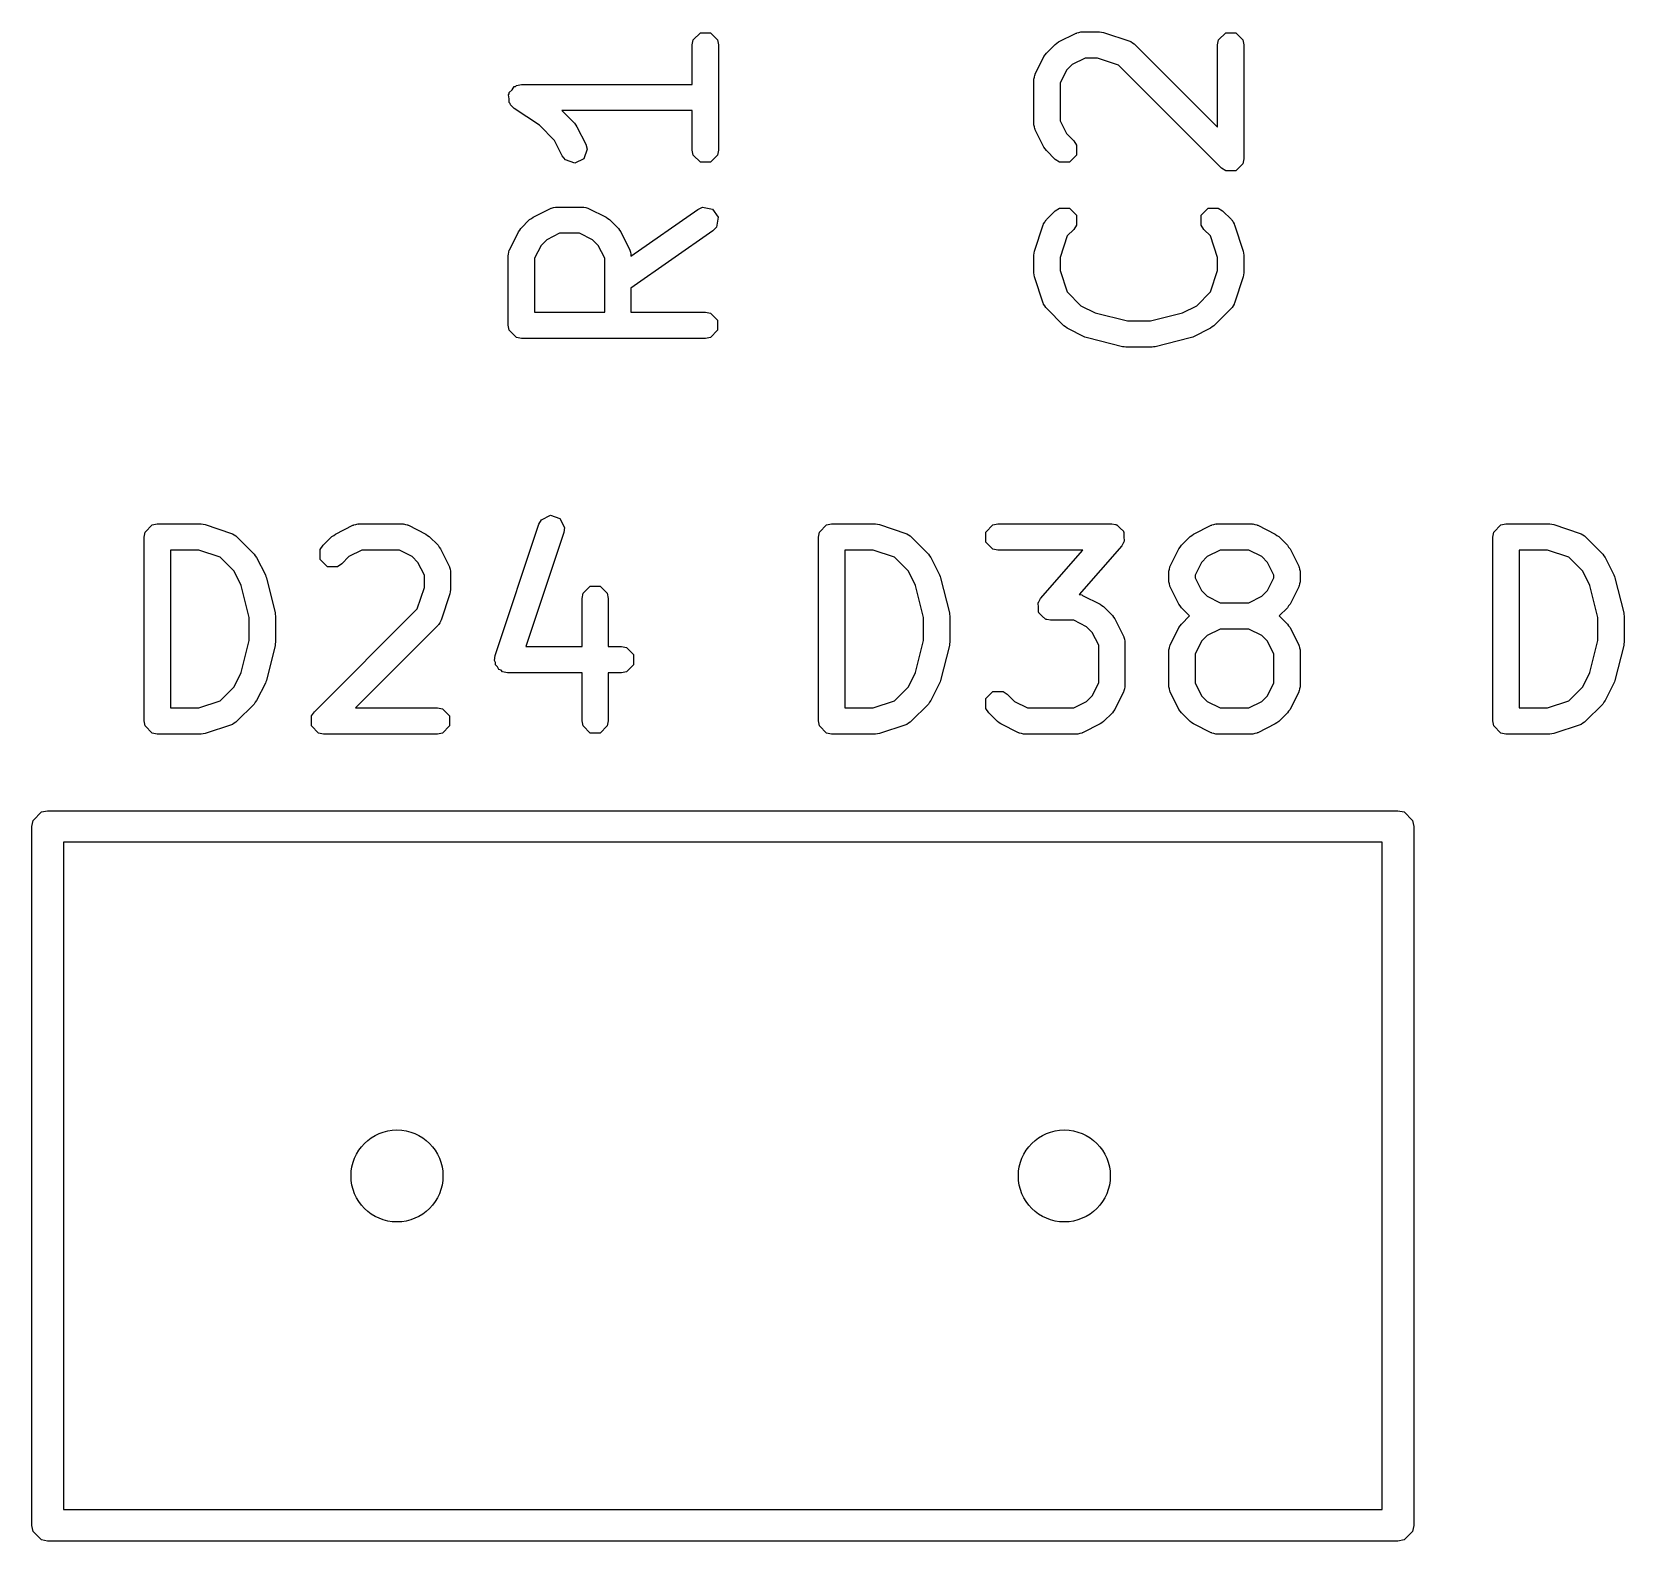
# Model space of a CAD drawing. Extents: x 2.09 to 4.49, y -4.78 to -2.96.
# Drawn here: x 3.0219 to 3.2605, y -4.5744 to -4.3483 of the extents above; entities that cross this region are included whole.
import ezdxf

# ---------------------------------------------------------------- set-up
doc = ezdxf.new("R2010")
doc.units = 0
doc.header["$MEASUREMENT"] = 0
doc.layers.add('BLACK', color=7, linetype='CONTINUOUS')

msp = doc.modelspace()

# ---------------------------------------------------------------- linework, layer by layer
at = {"layer": 'BLACK', "linetype": 'CONTINUOUS'}
for p, q in [((3.12081, -4.35023), (3.12096, -4.34948)), ((3.12096, -4.34948), (3.12203, -4.34841)), ((3.12203, -4.34841), (3.12353, -4.34841)), ((3.12353, -4.34841), (3.1246, -4.34948)), ((3.1246, -4.34948), (3.12475, -4.35023)), ((3.17546, -4.34997), (3.17571, -4.34978)), ((3.17571, -4.34978), (3.17833, -4.34847)), ((3.17833, -4.34847), (3.17843, -4.34844)), ((3.17843, -4.34844), (3.17846, -4.34841)), ((3.17846, -4.34841), (3.17877, -4.34835)), ((3.17877, -4.34835), (3.17907, -4.34827)), ((3.17907, -4.34827), (3.17911, -4.34828)), ((3.17911, -4.34828), (3.17921, -4.34826)), ((3.17921, -4.34826), (3.18184, -4.34826)), ((3.18184, -4.34826), (3.18215, -4.34832)), ((3.18215, -4.34832), (3.18246, -4.34836)), ((3.18246, -4.34836), (3.1864, -4.34967)), ((3.1864, -4.34967), (3.18648, -4.34972)), ((3.18648, -4.34972), (3.18653, -4.34972)), ((3.18653, -4.34972), (3.18679, -4.3499)), ((3.18679, -4.3499), (3.18706, -4.35005)), ((3.19955, -4.35023), (3.1997, -4.34948)), ((3.1997, -4.34948), (3.20077, -4.34841)), ((3.20077, -4.34841), (3.20227, -4.34841)), ((3.20227, -4.34841), (3.20334, -4.34948)), ((3.20334, -4.34948), (3.20349, -4.35023)), ((3.12081, -4.35614), (3.12081, -4.35023)), ((3.12475, -4.35023), (3.12475, -4.36598)), ((3.1722, -4.3546), (3.17351, -4.35197)), ((3.17351, -4.35197), (3.17371, -4.35172)), ((3.17371, -4.35172), (3.17388, -4.35146)), ((3.17388, -4.35146), (3.17519, -4.35015)), ((3.17519, -4.35015), (3.17546, -4.34997)), ((3.17968, -4.3522), (3.17775, -4.35316)), ((3.18152, -4.3522), (3.17968, -4.3522)), ((3.18471, -4.35326), (3.18152, -4.3522)), ((3.18706, -4.35005), (3.18708, -4.3501)), ((3.18708, -4.3501), (3.18716, -4.35015)), ((3.18716, -4.35015), (3.19955, -4.36254)), ((3.19955, -4.36254), (3.19955, -4.35023)), ((3.20349, -4.35023), (3.20349, -4.36729)), ((3.17214, -4.35473), (3.17218, -4.35469)), ((3.17218, -4.35469), (3.1722, -4.3546)), ((3.17689, -4.35402), (3.17593, -4.35594)), ((3.17775, -4.35316), (3.17689, -4.35402)), ((3.20013, -4.36868), (3.18471, -4.35326)), ((3.0934, -4.35735), (3.09381, -4.35694)), ((3.09381, -4.35694), (3.09413, -4.35647)), ((3.09413, -4.35647), (3.09433, -4.35643)), ((3.09433, -4.35643), (3.09447, -4.35628)), ((3.09447, -4.35628), (3.09522, -4.35614)), ((3.09522, -4.35614), (3.12081, -4.35614)), ((3.17199, -4.35548), (3.17201, -4.35538)), ((3.17199, -4.36204), (3.17199, -4.35548)), ((3.172, -4.35534), (3.17208, -4.35504)), ((3.17201, -4.35538), (3.172, -4.35534)), ((3.17208, -4.35504), (3.17214, -4.35473)), ((3.17593, -4.35594), (3.17593, -4.36158)), ((3.09329, -4.35772), (3.0934, -4.35755)), ((3.0934, -4.35828), (3.09329, -4.35772)), ((3.0934, -4.35755), (3.0934, -4.35735)), ((3.0934, -4.35886), (3.0934, -4.35828)), ((3.09355, -4.359), (3.0934, -4.35886)), ((3.09359, -4.3592), (3.09355, -4.359)), ((3.09413, -4.35974), (3.09359, -4.3592)), ((3.0979, -4.36226), (3.09413, -4.35974)), ((3.12081, -4.36007), (3.10129, -4.36007)), ((3.10129, -4.36007), (3.10318, -4.36196)), ((3.12081, -4.36598), (3.12081, -4.36007)), ((3.17593, -4.36158), (3.17689, -4.3635)), ((3.10017, -4.36452), (3.0979, -4.36226)), ((3.10318, -4.36196), (3.10335, -4.36222)), ((3.10335, -4.36222), (3.10354, -4.36247)), ((3.10354, -4.36247), (3.10486, -4.3651)), ((3.17201, -4.36214), (3.17199, -4.36204)), ((3.172, -4.36218), (3.17201, -4.36214)), ((3.17208, -4.36248), (3.172, -4.36218)), ((3.17214, -4.36279), (3.17208, -4.36248)), ((3.17218, -4.36283), (3.17214, -4.36279)), ((3.1722, -4.36292), (3.17218, -4.36283)), ((3.17351, -4.36555), (3.1722, -4.36292)), ((3.17689, -4.3635), (3.17798, -4.36459)), ((3.10134, -4.36686), (3.10017, -4.36452)), ((3.10506, -4.36584), (3.10458, -4.36727)), ((3.10486, -4.3651), (3.10506, -4.36584)), ((3.12096, -4.36673), (3.12081, -4.36598)), ((3.12475, -4.36598), (3.1246, -4.36673)), ((3.17371, -4.36579), (3.17351, -4.36555)), ((3.17388, -4.36606), (3.17371, -4.36579)), ((3.17519, -4.36737), (3.17388, -4.36606)), ((3.17798, -4.36459), (3.17841, -4.36522)), ((3.17841, -4.36522), (3.17841, -4.36673)), ((3.10181, -4.36746), (3.10134, -4.36686)), ((3.10324, -4.36794), (3.10181, -4.36746)), ((3.10458, -4.36727), (3.10324, -4.36794)), ((3.12203, -4.3678), (3.12096, -4.36673)), ((3.12353, -4.3678), (3.12203, -4.3678)), ((3.1246, -4.36673), (3.12353, -4.3678)), ((3.17583, -4.3678), (3.17519, -4.36737)), ((3.17734, -4.3678), (3.17583, -4.3678)), ((3.17841, -4.36673), (3.17734, -4.3678)), ((3.20077, -4.36911), (3.20013, -4.36868)), ((3.20334, -4.36804), (3.20227, -4.36911)), ((3.20349, -4.36729), (3.20334, -4.36804)), ((3.20227, -4.36911), (3.20077, -4.36911)), ((3.20077, -4.36911), (3.20077, -4.36911)), ((3.09672, -4.37622), (3.09697, -4.37603)), ((3.09697, -4.37603), (3.09959, -4.37472)), ((3.09959, -4.37472), (3.09969, -4.37469)), ((3.09969, -4.37469), (3.09972, -4.37466)), ((3.09972, -4.37466), (3.10003, -4.3746)), ((3.10003, -4.3746), (3.10033, -4.37451)), ((3.10033, -4.37451), (3.10037, -4.37453)), ((3.10037, -4.37453), (3.10047, -4.37451)), ((3.10047, -4.37451), (3.10441, -4.37451)), ((3.10441, -4.37451), (3.1045, -4.37453)), ((3.1045, -4.37453), (3.10455, -4.37451)), ((3.10455, -4.37451), (3.10485, -4.3746)), ((3.10485, -4.3746), (3.10516, -4.37466)), ((3.10516, -4.37466), (3.10519, -4.37469)), ((3.10519, -4.37469), (3.10529, -4.37472)), ((3.10529, -4.37472), (3.10791, -4.37603)), ((3.10791, -4.37603), (3.10816, -4.37622)), ((3.11163, -4.38188), (3.12165, -4.37486)), ((3.12165, -4.37486), (3.12236, -4.37455)), ((3.12236, -4.37455), (3.12384, -4.37482)), ((3.12384, -4.37482), (3.1247, -4.37605)), ((3.1247, -4.37605), (3.12444, -4.37753)), ((3.17388, -4.3764), (3.17519, -4.37508)), ((3.17519, -4.37508), (3.17583, -4.37466)), ((3.17583, -4.37466), (3.17734, -4.37466)), ((3.17734, -4.37466), (3.17841, -4.37572)), ((3.17841, -4.37572), (3.17841, -4.37723)), ((3.19708, -4.37572), (3.19814, -4.37466)), ((3.19708, -4.37723), (3.19708, -4.37572)), ((3.19814, -4.37466), (3.19965, -4.37466)), ((3.19965, -4.37466), (3.20029, -4.37508)), ((3.20029, -4.37508), (3.2016, -4.3764)), ((3.09346, -4.38085), (3.09477, -4.37822)), ((3.09477, -4.37822), (3.09497, -4.37797)), ((3.09497, -4.37797), (3.09514, -4.37771)), ((3.09514, -4.37771), (3.09645, -4.3764)), ((3.09645, -4.3764), (3.09672, -4.37622)), ((3.10094, -4.37844), (3.09901, -4.37941)), ((3.10394, -4.37844), (3.10094, -4.37844)), ((3.10587, -4.37941), (3.10394, -4.37844)), ((3.10816, -4.37622), (3.10842, -4.3764)), ((3.10842, -4.3764), (3.10974, -4.37771)), ((3.10974, -4.37771), (3.10991, -4.37797)), ((3.10991, -4.37797), (3.11011, -4.37822)), ((3.11011, -4.37822), (3.11142, -4.38085)), ((3.12391, -4.37809), (3.11163, -4.38669)), ((3.12444, -4.37753), (3.12391, -4.37809)), ((3.17209, -4.3811), (3.17341, -4.37717)), ((3.17341, -4.37717), (3.17346, -4.37708)), ((3.17346, -4.37704), (3.17363, -4.37677)), ((3.17346, -4.37708), (3.17346, -4.37704)), ((3.17363, -4.37677), (3.17379, -4.3765)), ((3.17379, -4.3765), (3.17383, -4.37648)), ((3.17383, -4.37648), (3.17388, -4.3764)), ((3.17798, -4.37787), (3.17699, -4.37885)), ((3.17841, -4.37723), (3.17798, -4.37787)), ((3.1975, -4.37787), (3.19708, -4.37723)), ((3.19849, -4.37885), (3.1975, -4.37787)), ((3.2016, -4.3764), (3.20166, -4.37648)), ((3.20166, -4.37648), (3.2017, -4.3765)), ((3.2017, -4.3765), (3.20185, -4.37677)), ((3.20185, -4.37677), (3.20203, -4.37704)), ((3.20203, -4.37704), (3.20203, -4.37708)), ((3.20203, -4.37708), (3.20208, -4.37717)), ((3.20208, -4.37717), (3.20339, -4.3811)), ((3.0934, -4.38097), (3.09344, -4.38094)), ((3.09344, -4.38094), (3.09346, -4.38085)), ((3.09815, -4.38027), (3.09719, -4.38219)), ((3.09901, -4.37941), (3.09815, -4.38027)), ((3.10673, -4.38027), (3.10587, -4.37941)), ((3.10769, -4.38219), (3.10673, -4.38027)), ((3.11142, -4.38085), (3.11144, -4.38094)), ((3.11144, -4.38094), (3.11148, -4.38097)), ((3.17699, -4.37885), (3.17593, -4.38205)), ((3.19955, -4.38205), (3.19849, -4.37885)), ((3.09325, -4.38173), (3.09327, -4.38163)), ((3.09325, -4.39222), (3.09325, -4.38173)), ((3.09326, -4.38159), (3.09334, -4.38128)), ((3.09327, -4.38163), (3.09326, -4.38159)), ((3.09334, -4.38128), (3.0934, -4.38097)), ((3.09719, -4.38219), (3.09719, -4.39026)), ((3.10769, -4.39026), (3.10769, -4.38219)), ((3.11148, -4.38097), (3.11154, -4.38128)), ((3.11154, -4.38128), (3.11162, -4.38159)), ((3.11162, -4.38159), (3.11161, -4.38163)), ((3.11161, -4.38163), (3.11163, -4.38173)), ((3.11163, -4.38173), (3.11163, -4.38188)), ((3.17199, -4.38173), (3.17205, -4.38142)), ((3.17199, -4.38435), (3.17199, -4.38173)), ((3.17205, -4.38142), (3.17209, -4.3811)), ((3.17593, -4.38205), (3.17593, -4.38403)), ((3.19955, -4.38403), (3.19955, -4.38205)), ((3.20339, -4.3811), (3.20343, -4.38142)), ((3.20343, -4.38142), (3.20349, -4.38173)), ((3.20349, -4.38173), (3.20349, -4.38435)), ((3.17205, -4.38466), (3.17199, -4.38435)), ((3.17209, -4.38497), (3.17205, -4.38466)), ((3.17341, -4.38891), (3.17209, -4.38497)), ((3.17593, -4.38403), (3.17699, -4.38722)), ((3.19849, -4.38722), (3.19955, -4.38403)), ((3.20339, -4.38497), (3.20208, -4.38891)), ((3.20343, -4.38466), (3.20339, -4.38497)), ((3.20349, -4.38435), (3.20343, -4.38466)), ((3.11163, -4.38669), (3.11163, -4.39026)), ((3.17699, -4.38722), (3.17907, -4.38929)), ((3.19642, -4.38929), (3.19849, -4.38722)), ((3.09719, -4.39026), (3.10769, -4.39026)), ((3.11163, -4.39026), (3.12278, -4.39026)), ((3.12278, -4.39026), (3.12353, -4.39041)), ((3.12353, -4.39041), (3.1246, -4.39147)), ((3.17346, -4.389), (3.17341, -4.38891)), ((3.17346, -4.38904), (3.17346, -4.389)), ((3.17363, -4.3893), (3.17346, -4.38904)), ((3.17379, -4.38958), (3.17363, -4.3893)), ((3.17383, -4.3896), (3.17379, -4.38958)), ((3.17388, -4.38968), (3.17383, -4.3896)), ((3.17651, -4.3923), (3.17388, -4.38968)), ((3.17907, -4.38929), (3.18121, -4.39037)), ((3.18121, -4.39037), (3.18602, -4.39157)), ((3.18947, -4.39157), (3.19427, -4.39037)), ((3.19427, -4.39037), (3.19642, -4.38929)), ((3.2016, -4.38968), (3.19898, -4.3923)), ((3.20166, -4.3896), (3.2016, -4.38968)), ((3.2017, -4.38958), (3.20166, -4.3896)), ((3.20185, -4.3893), (3.2017, -4.38958)), ((3.20203, -4.38904), (3.20185, -4.3893)), ((3.20208, -4.38891), (3.20203, -4.389)), ((3.20203, -4.389), (3.20203, -4.38904)), ((3.0934, -4.39298), (3.09325, -4.39222)), ((3.1246, -4.39147), (3.1246, -4.39298)), ((3.17677, -4.39248), (3.17651, -4.3923)), ((3.17702, -4.39267), (3.17677, -4.39248)), ((3.17964, -4.39399), (3.17702, -4.39267)), ((3.18602, -4.39157), (3.18947, -4.39157)), ((3.19846, -4.39267), (3.19584, -4.39399)), ((3.19871, -4.39248), (3.19846, -4.39267)), ((3.19898, -4.3923), (3.19871, -4.39248)), ((3.09447, -4.39404), (3.0934, -4.39298)), ((3.09522, -4.39419), (3.09447, -4.39404)), ((3.12278, -4.39419), (3.09522, -4.39419)), ((3.12353, -4.39404), (3.12278, -4.39419)), ((3.1246, -4.39298), (3.12353, -4.39404)), ((3.17985, -4.39404), (3.17964, -4.39399)), ((3.18005, -4.39413), (3.17985, -4.39404)), ((3.1853, -4.39545), (3.18005, -4.39413)), ((3.19544, -4.39413), (3.19019, -4.39545)), ((3.19563, -4.39404), (3.19544, -4.39413)), ((3.19584, -4.39399), (3.19563, -4.39404)), ((3.18554, -4.39546), (3.1853, -4.39545)), ((3.18577, -4.39551), (3.18554, -4.39546)), ((3.18971, -4.39551), (3.18577, -4.39551)), ((3.18995, -4.39546), (3.18971, -4.39551)), ((3.19019, -4.39545), (3.18995, -4.39546)), ((3.09784, -4.42203), (3.09822, -4.42136)), ((3.09822, -4.42136), (3.09956, -4.42069)), ((3.09956, -4.42069), (3.10099, -4.42116)), ((3.10099, -4.42116), (3.10167, -4.42251)), ((3.03868, -4.42396), (3.03883, -4.42321)), ((3.03883, -4.42321), (3.03989, -4.42214)), ((3.03989, -4.42214), (3.04065, -4.42199)), ((3.04065, -4.42199), (3.04721, -4.42199)), ((3.04721, -4.42199), (3.04752, -4.42205)), ((3.04752, -4.42205), (3.04783, -4.42209)), ((3.04783, -4.42209), (3.05177, -4.42341)), ((3.05177, -4.42341), (3.05185, -4.42346)), ((3.05185, -4.42346), (3.0519, -4.42346)), ((3.0519, -4.42346), (3.05216, -4.42363)), ((3.05216, -4.42363), (3.05244, -4.42379)), ((3.05244, -4.42379), (3.05246, -4.42383)), ((3.05246, -4.42383), (3.05254, -4.42388)), ((3.05254, -4.42388), (3.05516, -4.42651)), ((3.0655, -4.42519), (3.06681, -4.42388)), ((3.06681, -4.42388), (3.06708, -4.42371)), ((3.06708, -4.42371), (3.06733, -4.42351)), ((3.06733, -4.42351), (3.06995, -4.4222)), ((3.06995, -4.4222), (3.07005, -4.42218)), ((3.07005, -4.42218), (3.07008, -4.42214)), ((3.07008, -4.42214), (3.07039, -4.42208)), ((3.07039, -4.42208), (3.07069, -4.422)), ((3.07069, -4.422), (3.07073, -4.42201)), ((3.07073, -4.42201), (3.07083, -4.42199)), ((3.07083, -4.42199), (3.07739, -4.42199)), ((3.07739, -4.42199), (3.07749, -4.42201)), ((3.07749, -4.42201), (3.07753, -4.422)), ((3.07753, -4.422), (3.07784, -4.42208)), ((3.07784, -4.42208), (3.07815, -4.42214)), ((3.07815, -4.42214), (3.07818, -4.42218)), ((3.07818, -4.42218), (3.07827, -4.4222)), ((3.07827, -4.4222), (3.0809, -4.42351)), ((3.0809, -4.42351), (3.08115, -4.42371)), ((3.08115, -4.42371), (3.08141, -4.42388)), ((3.08141, -4.42388), (3.08272, -4.42519)), ((3.09127, -4.44171), (3.09784, -4.42203)), ((3.10157, -4.42327), (3.09587, -4.44037)), ((3.10167, -4.42251), (3.10157, -4.42327)), ((3.13973, -4.42396), (3.13988, -4.42321)), ((3.13988, -4.42321), (3.14094, -4.42214)), ((3.14094, -4.42214), (3.1417, -4.42199)), ((3.1417, -4.42199), (3.14826, -4.42199)), ((3.14826, -4.42199), (3.14857, -4.42205)), ((3.14857, -4.42205), (3.14888, -4.42209)), ((3.14888, -4.42209), (3.15282, -4.42341)), ((3.15282, -4.42341), (3.1529, -4.42346)), ((3.1529, -4.42346), (3.15295, -4.42346)), ((3.15295, -4.42346), (3.15321, -4.42363)), ((3.15321, -4.42363), (3.15349, -4.42379)), ((3.15349, -4.42379), (3.15351, -4.42383)), ((3.15351, -4.42383), (3.15359, -4.42388)), ((3.15359, -4.42388), (3.15621, -4.42651)), ((3.16481, -4.42321), (3.16588, -4.42214)), ((3.16481, -4.42472), (3.16481, -4.42321)), ((3.16588, -4.42214), (3.16663, -4.42199)), ((3.16663, -4.42199), (3.18369, -4.42199)), ((3.18369, -4.42199), (3.18424, -4.4221)), ((3.18424, -4.4221), (3.18432, -4.4221)), ((3.18432, -4.4221), (3.18436, -4.42213)), ((3.18436, -4.42213), (3.18445, -4.42214)), ((3.18445, -4.42214), (3.18494, -4.42263)), ((3.18494, -4.42263), (3.18546, -4.42309)), ((3.18546, -4.42309), (3.18546, -4.42316)), ((3.18546, -4.42316), (3.18551, -4.42321)), ((3.18551, -4.42321), (3.18551, -4.4239)), ((3.19411, -4.42519), (3.19542, -4.42388)), ((3.19542, -4.42388), (3.19569, -4.42371)), ((3.19569, -4.42371), (3.19594, -4.42351)), ((3.19594, -4.42351), (3.19856, -4.4222)), ((3.19856, -4.4222), (3.19866, -4.42218)), ((3.19866, -4.42218), (3.19869, -4.42214)), ((3.19869, -4.42214), (3.199, -4.42208)), ((3.199, -4.42208), (3.1993, -4.422)), ((3.1993, -4.422), (3.19934, -4.42201)), ((3.19934, -4.42201), (3.19944, -4.42199)), ((3.19944, -4.42199), (3.20469, -4.42199)), ((3.20469, -4.42199), (3.20479, -4.42201)), ((3.20479, -4.42201), (3.20483, -4.422)), ((3.20483, -4.422), (3.20513, -4.42208)), ((3.20513, -4.42208), (3.20544, -4.42214)), ((3.20544, -4.42214), (3.20548, -4.42218)), ((3.20548, -4.42218), (3.20557, -4.4222)), ((3.20557, -4.4222), (3.20819, -4.42351)), ((3.20819, -4.42351), (3.20844, -4.42371)), ((3.20844, -4.42371), (3.20871, -4.42388)), ((3.20871, -4.42388), (3.21002, -4.42519)), ((3.24078, -4.42396), (3.24093, -4.42321)), ((3.24093, -4.42321), (3.24199, -4.42214)), ((3.24199, -4.42214), (3.24275, -4.42199)), ((3.24275, -4.42199), (3.24931, -4.42199)), ((3.24931, -4.42199), (3.24962, -4.42205)), ((3.24962, -4.42205), (3.24993, -4.42209)), ((3.24993, -4.42209), (3.25387, -4.42341)), ((3.25387, -4.42341), (3.25395, -4.42346)), ((3.25395, -4.42346), (3.254, -4.42346)), ((3.254, -4.42346), (3.25426, -4.42363)), ((3.25426, -4.42363), (3.25454, -4.42379)), ((3.25454, -4.42379), (3.25456, -4.42383)), ((3.25456, -4.42383), (3.25464, -4.42388)), ((3.25464, -4.42388), (3.25726, -4.42651)), ((3.03868, -4.45152), (3.03868, -4.42396)), ((3.04689, -4.42593), (3.04262, -4.42593)), ((3.04262, -4.42593), (3.04262, -4.44955)), ((3.05008, -4.42699), (3.04689, -4.42593)), ((3.06508, -4.42583), (3.0655, -4.42519)), ((3.06508, -4.42734), (3.06508, -4.42583)), ((3.0713, -4.42593), (3.06937, -4.42689)), ((3.07693, -4.42593), (3.0713, -4.42593)), ((3.07885, -4.42689), (3.07693, -4.42593)), ((3.08272, -4.42519), (3.0829, -4.42546)), ((3.0829, -4.42546), (3.08309, -4.42571)), ((3.08309, -4.42571), (3.0844, -4.42833)), ((3.13973, -4.45152), (3.13973, -4.42396)), ((3.14794, -4.42593), (3.14367, -4.42593)), ((3.14367, -4.42593), (3.14367, -4.44955)), ((3.15113, -4.42699), (3.14794, -4.42593)), ((3.16588, -4.42578), (3.16481, -4.42472)), ((3.16663, -4.42593), (3.16588, -4.42578)), ((3.17935, -4.42593), (3.16663, -4.42593)), ((3.17302, -4.43316), (3.17935, -4.42593)), ((3.18517, -4.42526), (3.17879, -4.43255)), ((3.18545, -4.42477), (3.18517, -4.42526)), ((3.18551, -4.42472), (3.18545, -4.42477)), ((3.18551, -4.4239), (3.18556, -4.42459)), ((3.18556, -4.42459), (3.18551, -4.42467)), ((3.18551, -4.42467), (3.18551, -4.42472)), ((3.19243, -4.42833), (3.19374, -4.42571)), ((3.19374, -4.42571), (3.19394, -4.42546)), ((3.19394, -4.42546), (3.19411, -4.42519)), ((3.19991, -4.42593), (3.19798, -4.42689)), ((3.20423, -4.42593), (3.19991, -4.42593)), ((3.20615, -4.42689), (3.20423, -4.42593)), ((3.21002, -4.42519), (3.21019, -4.42546)), ((3.21019, -4.42546), (3.21039, -4.42571)), ((3.21039, -4.42571), (3.2117, -4.42833)), ((3.24078, -4.45152), (3.24078, -4.42396)), ((3.24899, -4.42593), (3.24472, -4.42593)), ((3.24472, -4.42593), (3.24472, -4.44955)), ((3.25218, -4.42699), (3.24899, -4.42593)), ((3.05215, -4.42907), (3.05008, -4.42699)), ((3.05516, -4.42651), (3.05534, -4.42677)), ((3.05534, -4.42677), (3.05553, -4.42702)), ((3.05553, -4.42702), (3.05684, -4.42964)), ((3.06614, -4.42841), (3.06508, -4.42734)), ((3.06765, -4.42841), (3.06614, -4.42841)), ((3.06829, -4.42798), (3.06765, -4.42841)), ((3.06937, -4.42689), (3.06829, -4.42798)), ((3.07971, -4.42775), (3.07885, -4.42689)), ((3.08067, -4.42968), (3.07971, -4.42775)), ((3.0844, -4.42833), (3.08443, -4.42843)), ((3.08443, -4.42843), (3.08446, -4.42846)), ((3.08446, -4.42846), (3.08452, -4.42877)), ((3.1532, -4.42907), (3.15113, -4.42699)), ((3.15621, -4.42651), (3.15639, -4.42677)), ((3.15639, -4.42677), (3.15658, -4.42702)), ((3.15658, -4.42702), (3.15789, -4.42964)), ((3.19231, -4.42877), (3.19237, -4.42846)), ((3.19237, -4.42846), (3.1924, -4.42843)), ((3.1924, -4.42843), (3.19243, -4.42833)), ((3.19712, -4.42775), (3.19616, -4.42968)), ((3.19798, -4.42689), (3.19712, -4.42775)), ((3.20701, -4.42775), (3.20615, -4.42689)), ((3.20797, -4.42968), (3.20701, -4.42775)), ((3.2117, -4.42833), (3.21173, -4.42843)), ((3.21173, -4.42843), (3.21176, -4.42846)), ((3.21176, -4.42846), (3.21182, -4.42877)), ((3.25425, -4.42907), (3.25218, -4.42699)), ((3.25726, -4.42651), (3.25744, -4.42677)), ((3.25744, -4.42677), (3.25763, -4.42702)), ((3.25763, -4.42702), (3.25894, -4.42964)), ((3.05323, -4.43121), (3.05215, -4.42907)), ((3.05684, -4.42964), (3.0569, -4.42985)), ((3.0569, -4.42985), (3.05699, -4.43005)), ((3.05699, -4.43005), (3.05831, -4.4353)), ((3.08067, -4.43152), (3.08067, -4.42968)), ((3.08452, -4.42877), (3.08461, -4.42907)), ((3.08461, -4.42907), (3.08459, -4.42911)), ((3.08459, -4.42911), (3.08461, -4.42921)), ((3.08461, -4.42921), (3.08461, -4.43184)), ((3.15428, -4.43121), (3.1532, -4.42907)), ((3.15789, -4.42964), (3.15795, -4.42985)), ((3.15795, -4.42985), (3.15804, -4.43005)), ((3.15804, -4.43005), (3.15936, -4.4353)), ((3.19222, -4.42921), (3.19224, -4.42911)), ((3.19222, -4.43052), (3.19222, -4.42921)), ((3.19224, -4.43062), (3.19222, -4.43052)), ((3.19223, -4.42907), (3.19231, -4.42877)), ((3.19224, -4.42911), (3.19223, -4.42907)), ((3.19223, -4.43066), (3.19224, -4.43062)), ((3.19231, -4.43097), (3.19223, -4.43066)), ((3.19237, -4.43128), (3.19231, -4.43097)), ((3.19616, -4.42968), (3.19616, -4.43006)), ((3.19616, -4.43006), (3.19712, -4.43198)), ((3.20701, -4.43198), (3.20797, -4.43006)), ((3.20797, -4.43006), (3.20797, -4.42968)), ((3.21182, -4.43097), (3.21176, -4.43128)), ((3.21182, -4.42877), (3.2119, -4.42907)), ((3.2119, -4.43066), (3.21182, -4.43097)), ((3.2119, -4.42907), (3.21189, -4.42911)), ((3.21189, -4.42911), (3.21191, -4.42921)), ((3.21191, -4.43052), (3.21189, -4.43062)), ((3.21189, -4.43062), (3.2119, -4.43066)), ((3.21191, -4.42921), (3.21191, -4.43052)), ((3.25533, -4.43121), (3.25425, -4.42907)), ((3.25894, -4.42964), (3.259, -4.42985)), ((3.259, -4.42985), (3.25909, -4.43005)), ((3.25909, -4.43005), (3.26041, -4.4353)), ((3.05443, -4.43602), (3.05323, -4.43121)), ((3.07961, -4.43471), (3.08067, -4.43152)), ((3.08451, -4.43246), (3.0832, -4.4364)), ((3.08455, -4.43215), (3.08451, -4.43246)), ((3.08461, -4.43184), (3.08455, -4.43215)), ((3.1043, -4.43315), (3.10445, -4.43239)), ((3.1043, -4.44037), (3.1043, -4.43315)), ((3.10445, -4.43239), (3.10551, -4.43133)), ((3.10551, -4.43133), (3.10702, -4.43133)), ((3.10702, -4.43133), (3.10808, -4.43239)), ((3.10808, -4.43239), (3.10823, -4.43315)), ((3.10823, -4.43315), (3.10823, -4.44037)), ((3.15548, -4.43602), (3.15428, -4.43121)), ((3.17275, -4.43365), (3.17302, -4.43316)), ((3.17879, -4.43255), (3.17889, -4.43258)), ((3.17889, -4.43258), (3.1792, -4.43264)), ((3.1792, -4.43264), (3.17923, -4.43267)), ((3.17923, -4.43267), (3.17932, -4.4327)), ((3.17932, -4.4327), (3.18195, -4.43401)), ((3.1924, -4.43131), (3.19237, -4.43128)), ((3.19243, -4.4314), (3.1924, -4.43131)), ((3.19374, -4.43403), (3.19243, -4.4314)), ((3.19712, -4.43198), (3.19798, -4.43284)), ((3.19798, -4.43284), (3.19991, -4.4338)), ((3.20423, -4.4338), (3.20615, -4.43284)), ((3.20615, -4.43284), (3.20701, -4.43198)), ((3.2117, -4.4314), (3.21039, -4.43403)), ((3.21173, -4.43131), (3.2117, -4.4314)), ((3.21176, -4.43128), (3.21173, -4.43131)), ((3.25653, -4.43602), (3.25533, -4.43121)), ((3.05831, -4.4353), (3.05832, -4.43554)), ((3.05832, -4.43554), (3.05836, -4.43577)), ((3.05836, -4.43577), (3.05836, -4.43971)), ((3.06419, -4.45013), (3.07961, -4.43471)), ((3.15936, -4.4353), (3.15937, -4.43554)), ((3.15937, -4.43554), (3.15941, -4.43577)), ((3.15941, -4.43577), (3.15941, -4.43971)), ((3.17264, -4.43383), (3.17269, -4.43375)), ((3.17269, -4.43452), (3.17264, -4.43383)), ((3.17269, -4.43371), (3.17275, -4.43365)), ((3.17269, -4.43375), (3.17269, -4.43371)), ((3.17269, -4.43521), (3.17269, -4.43452)), ((3.17274, -4.43526), (3.17269, -4.43521)), ((3.17274, -4.43533), (3.17274, -4.43526)), ((3.17326, -4.43579), (3.17274, -4.43533)), ((3.17375, -4.43628), (3.17326, -4.43579)), ((3.18195, -4.43401), (3.1822, -4.43421)), ((3.1822, -4.43421), (3.18246, -4.43438)), ((3.18246, -4.43438), (3.18377, -4.43569)), ((3.18377, -4.43569), (3.18395, -4.43596)), ((3.19394, -4.43428), (3.19374, -4.43403)), ((3.19411, -4.43454), (3.19394, -4.43428)), ((3.19534, -4.43577), (3.19411, -4.43454)), ((3.19411, -4.43701), (3.19534, -4.43577)), ((3.19991, -4.4338), (3.20423, -4.4338)), ((3.21002, -4.43454), (3.20879, -4.43577)), ((3.20879, -4.43577), (3.21002, -4.43701)), ((3.21019, -4.43428), (3.21002, -4.43454)), ((3.21039, -4.43403), (3.21019, -4.43428)), ((3.26041, -4.4353), (3.26042, -4.43554)), ((3.26042, -4.43554), (3.26046, -4.43577)), ((3.26046, -4.43577), (3.26046, -4.43971)), ((3.05443, -4.43947), (3.05443, -4.43602)), ((3.08272, -4.43716), (3.07033, -4.44955)), ((3.08278, -4.43708), (3.08272, -4.43716)), ((3.08282, -4.43706), (3.08278, -4.43708)), ((3.08297, -4.43679), (3.08282, -4.43706)), ((3.08315, -4.43653), (3.08297, -4.43679)), ((3.0832, -4.4364), (3.08315, -4.43648)), ((3.08315, -4.43648), (3.08315, -4.43653)), ((3.15548, -4.43947), (3.15548, -4.43602)), ((3.17384, -4.4363), (3.17375, -4.43628)), ((3.17388, -4.43633), (3.17384, -4.4363)), ((3.17396, -4.43632), (3.17388, -4.43633)), ((3.17451, -4.43643), (3.17396, -4.43632)), ((3.17798, -4.43643), (3.17451, -4.43643)), ((3.1799, -4.43739), (3.17798, -4.43643)), ((3.18076, -4.43825), (3.1799, -4.43739)), ((3.18395, -4.43596), (3.18414, -4.4362)), ((3.18414, -4.4362), (3.18545, -4.43883)), ((3.19243, -4.44014), (3.19374, -4.43752)), ((3.19374, -4.43752), (3.19394, -4.43727)), ((3.19394, -4.43727), (3.19411, -4.43701)), ((3.19991, -4.43774), (3.19798, -4.4387)), ((3.20423, -4.43774), (3.19991, -4.43774)), ((3.20615, -4.4387), (3.20423, -4.43774)), ((3.21002, -4.43701), (3.21019, -4.43727)), ((3.21019, -4.43727), (3.21039, -4.43752)), ((3.21039, -4.43752), (3.2117, -4.44014)), ((3.25653, -4.43947), (3.25653, -4.43602)), ((3.05323, -4.44427), (3.05443, -4.43947)), ((3.05831, -4.44019), (3.05699, -4.44544)), ((3.05832, -4.43995), (3.05831, -4.44019)), ((3.05836, -4.43971), (3.05832, -4.43995)), ((3.09587, -4.44037), (3.1043, -4.44037)), ((3.10823, -4.44037), (3.1102, -4.44037)), ((3.1102, -4.44037), (3.11095, -4.44052)), ((3.11095, -4.44052), (3.11202, -4.44158)), ((3.15428, -4.44427), (3.15548, -4.43947)), ((3.15936, -4.44019), (3.15804, -4.44544)), ((3.15937, -4.43995), (3.15936, -4.44019)), ((3.15941, -4.43971), (3.15937, -4.43995)), ((3.18172, -4.44017), (3.18076, -4.43825)), ((3.18172, -4.44581), (3.18172, -4.44017)), ((3.18545, -4.43883), (3.18548, -4.43892)), ((3.18548, -4.43892), (3.18551, -4.43896)), ((3.18551, -4.43896), (3.18557, -4.43927)), ((3.18557, -4.43927), (3.18566, -4.43957)), ((3.18566, -4.43957), (3.18564, -4.43961)), ((3.18564, -4.43961), (3.18566, -4.43971)), ((3.18566, -4.43971), (3.18566, -4.44627)), ((3.19223, -4.44088), (3.19231, -4.44058)), ((3.19231, -4.44058), (3.19237, -4.44027)), ((3.19237, -4.44027), (3.1924, -4.44024)), ((3.1924, -4.44024), (3.19243, -4.44014)), ((3.19712, -4.43956), (3.19616, -4.44149)), ((3.19798, -4.4387), (3.19712, -4.43956)), ((3.20701, -4.43956), (3.20615, -4.4387)), ((3.20797, -4.44149), (3.20701, -4.43956)), ((3.2117, -4.44014), (3.21173, -4.44024)), ((3.21173, -4.44024), (3.21176, -4.44027)), ((3.21176, -4.44027), (3.21182, -4.44058)), ((3.21182, -4.44058), (3.2119, -4.44088)), ((3.25533, -4.44427), (3.25653, -4.43947)), ((3.26041, -4.44019), (3.25909, -4.44544)), ((3.26042, -4.43995), (3.26041, -4.44019)), ((3.26046, -4.43971), (3.26042, -4.43995)), ((3.09118, -4.44247), (3.09127, -4.44171)), ((3.09132, -4.44276), (3.09118, -4.44247)), ((3.09132, -4.44309), (3.09132, -4.44276)), ((3.11202, -4.44158), (3.11202, -4.44309)), ((3.19222, -4.44102), (3.19224, -4.44093)), ((3.19222, -4.44627), (3.19222, -4.44102)), ((3.19224, -4.44093), (3.19223, -4.44088)), ((3.19616, -4.44149), (3.19616, -4.44581)), ((3.20797, -4.44581), (3.20797, -4.44149)), ((3.2119, -4.44088), (3.21189, -4.44093)), ((3.21189, -4.44093), (3.21191, -4.44102)), ((3.21191, -4.44102), (3.21191, -4.44627)), ((3.05215, -4.44642), (3.05323, -4.44427)), ((3.09165, -4.44341), (3.09132, -4.44309)), ((3.09185, -4.44382), (3.09165, -4.44341)), ((3.09216, -4.44392), (3.09185, -4.44382)), ((3.09239, -4.44415), (3.09216, -4.44392)), ((3.09314, -4.4443), (3.09239, -4.44415)), ((3.1043, -4.4443), (3.09314, -4.4443)), ((3.1043, -4.45152), (3.1043, -4.4443)), ((3.1102, -4.4443), (3.10823, -4.4443)), ((3.10823, -4.4443), (3.10823, -4.45152)), ((3.11095, -4.44415), (3.1102, -4.4443)), ((3.11202, -4.44309), (3.11095, -4.44415)), ((3.1532, -4.44642), (3.15428, -4.44427)), ((3.25425, -4.44642), (3.25533, -4.44427)), ((3.05008, -4.44849), (3.05215, -4.44642)), ((3.05684, -4.44584), (3.05553, -4.44846)), ((3.0569, -4.44563), (3.05684, -4.44584)), ((3.05699, -4.44544), (3.0569, -4.44563)), ((3.15113, -4.44849), (3.1532, -4.44642)), ((3.15789, -4.44584), (3.15658, -4.44846)), ((3.15795, -4.44563), (3.15789, -4.44584)), ((3.15804, -4.44544), (3.15795, -4.44563)), ((3.16481, -4.44814), (3.16588, -4.44708)), ((3.16588, -4.44708), (3.16739, -4.44708)), ((3.16739, -4.44708), (3.16802, -4.4475)), ((3.16802, -4.4475), (3.16911, -4.44859)), ((3.1799, -4.44859), (3.18076, -4.44773)), ((3.18076, -4.44773), (3.18172, -4.44581)), ((3.18545, -4.44715), (3.18414, -4.44978)), ((3.18548, -4.44706), (3.18545, -4.44715)), ((3.18551, -4.44702), (3.18548, -4.44706)), ((3.18557, -4.44672), (3.18551, -4.44702)), ((3.18566, -4.44641), (3.18557, -4.44672)), ((3.18566, -4.44627), (3.18564, -4.44637)), ((3.18564, -4.44637), (3.18566, -4.44641)), ((3.19224, -4.44637), (3.19222, -4.44627)), ((3.19223, -4.44641), (3.19224, -4.44637)), ((3.19231, -4.44672), (3.19223, -4.44641)), ((3.19237, -4.44702), (3.19231, -4.44672)), ((3.1924, -4.44706), (3.19237, -4.44702)), ((3.19243, -4.44715), (3.1924, -4.44706)), ((3.19374, -4.44978), (3.19243, -4.44715)), ((3.19616, -4.44581), (3.19712, -4.44773)), ((3.19712, -4.44773), (3.19798, -4.44859)), ((3.20615, -4.44859), (3.20701, -4.44773)), ((3.20701, -4.44773), (3.20797, -4.44581)), ((3.2117, -4.44715), (3.21039, -4.44978)), ((3.21173, -4.44706), (3.2117, -4.44715)), ((3.21176, -4.44702), (3.21173, -4.44706)), ((3.21182, -4.44672), (3.21176, -4.44702)), ((3.2119, -4.44641), (3.21182, -4.44672)), ((3.21191, -4.44627), (3.21189, -4.44637)), ((3.21189, -4.44637), (3.2119, -4.44641)), ((3.25218, -4.44849), (3.25425, -4.44642)), ((3.25894, -4.44584), (3.25763, -4.44846)), ((3.259, -4.44563), (3.25894, -4.44584)), ((3.25909, -4.44544), (3.259, -4.44563)), ((3.04262, -4.44955), (3.04689, -4.44955)), ((3.04689, -4.44955), (3.05008, -4.44849)), ((3.05516, -4.44898), (3.05254, -4.4516)), ((3.05534, -4.44871), (3.05516, -4.44898)), ((3.05553, -4.44846), (3.05534, -4.44871)), ((3.06376, -4.45077), (3.06419, -4.45013)), ((3.07033, -4.44955), (3.08264, -4.44955)), ((3.08264, -4.44955), (3.0834, -4.4497)), ((3.0834, -4.4497), (3.08446, -4.45077)), ((3.14367, -4.44955), (3.14794, -4.44955)), ((3.14794, -4.44955), (3.15113, -4.44849)), ((3.15621, -4.44898), (3.15359, -4.4516)), ((3.15639, -4.44871), (3.15621, -4.44898)), ((3.15658, -4.44846), (3.15639, -4.44871)), ((3.16481, -4.44965), (3.16481, -4.44814)), ((3.16524, -4.45029), (3.16481, -4.44965)), ((3.16911, -4.44859), (3.17103, -4.44955)), ((3.17103, -4.44955), (3.17798, -4.44955)), ((3.17798, -4.44955), (3.1799, -4.44859)), ((3.18395, -4.45003), (3.18377, -4.45029)), ((3.18414, -4.44978), (3.18395, -4.45003)), ((3.19394, -4.45003), (3.19374, -4.44978)), ((3.19411, -4.45029), (3.19394, -4.45003)), ((3.19798, -4.44859), (3.19991, -4.44955)), ((3.19991, -4.44955), (3.20423, -4.44955)), ((3.20423, -4.44955), (3.20615, -4.44859)), ((3.21019, -4.45003), (3.21002, -4.45029)), ((3.21039, -4.44978), (3.21019, -4.45003)), ((3.24472, -4.44955), (3.24899, -4.44955)), ((3.24899, -4.44955), (3.25218, -4.44849)), ((3.25726, -4.44898), (3.25464, -4.4516)), ((3.25744, -4.44871), (3.25726, -4.44898)), ((3.25763, -4.44846), (3.25744, -4.44871)), ((3.03883, -4.45227), (3.03868, -4.45152)), ((3.03989, -4.45334), (3.03883, -4.45227)), ((3.05177, -4.45208), (3.04783, -4.45339)), ((3.05185, -4.45203), (3.05177, -4.45208)), ((3.0519, -4.45203), (3.05185, -4.45203)), ((3.05216, -4.45185), (3.0519, -4.45203)), ((3.05244, -4.4517), (3.05216, -4.45185)), ((3.05246, -4.45166), (3.05244, -4.4517)), ((3.05254, -4.4516), (3.05246, -4.45166)), ((3.06376, -4.45227), (3.06376, -4.45077)), ((3.06483, -4.45334), (3.06376, -4.45227)), ((3.08446, -4.45227), (3.0834, -4.45334)), ((3.08446, -4.45077), (3.08446, -4.45227)), ((3.10445, -4.45227), (3.1043, -4.45152)), ((3.10551, -4.45334), (3.10445, -4.45227)), ((3.10808, -4.45227), (3.10702, -4.45334)), ((3.10823, -4.45152), (3.10808, -4.45227)), ((3.13988, -4.45227), (3.13973, -4.45152)), ((3.14094, -4.45334), (3.13988, -4.45227)), ((3.15282, -4.45208), (3.14888, -4.45339)), ((3.1529, -4.45203), (3.15282, -4.45208)), ((3.15295, -4.45203), (3.1529, -4.45203)), ((3.15321, -4.45185), (3.15295, -4.45203)), ((3.15349, -4.4517), (3.15321, -4.45185)), ((3.15351, -4.45166), (3.15349, -4.4517)), ((3.15359, -4.4516), (3.15351, -4.45166)), ((3.16655, -4.4516), (3.16524, -4.45029)), ((3.16682, -4.45178), (3.16655, -4.4516)), ((3.16706, -4.45197), (3.16682, -4.45178)), ((3.16969, -4.45328), (3.16706, -4.45197)), ((3.18195, -4.45197), (3.17932, -4.45328)), ((3.1822, -4.45178), (3.18195, -4.45197)), ((3.18246, -4.4516), (3.1822, -4.45178)), ((3.18377, -4.45029), (3.18246, -4.4516)), ((3.19542, -4.4516), (3.19411, -4.45029)), ((3.19569, -4.45178), (3.19542, -4.4516)), ((3.19594, -4.45197), (3.19569, -4.45178)), ((3.19856, -4.45328), (3.19594, -4.45197)), ((3.20819, -4.45197), (3.20557, -4.45328)), ((3.20844, -4.45178), (3.20819, -4.45197)), ((3.20871, -4.4516), (3.20844, -4.45178)), ((3.21002, -4.45029), (3.20871, -4.4516)), ((3.24093, -4.45227), (3.24078, -4.45152)), ((3.24199, -4.45334), (3.24093, -4.45227)), ((3.25387, -4.45208), (3.24993, -4.45339)), ((3.25395, -4.45203), (3.25387, -4.45208)), ((3.254, -4.45203), (3.25395, -4.45203)), ((3.25426, -4.45185), (3.254, -4.45203)), ((3.25454, -4.4517), (3.25426, -4.45185)), ((3.25456, -4.45166), (3.25454, -4.4517)), ((3.25464, -4.4516), (3.25456, -4.45166)), ((3.04065, -4.45349), (3.03989, -4.45334)), ((3.04721, -4.45349), (3.04065, -4.45349)), ((3.04752, -4.45343), (3.04721, -4.45349)), ((3.04783, -4.45339), (3.04752, -4.45343)), ((3.06558, -4.45349), (3.06483, -4.45334)), ((3.08264, -4.45349), (3.06558, -4.45349)), ((3.0834, -4.45334), (3.08264, -4.45349)), ((3.10702, -4.45334), (3.10551, -4.45334)), ((3.1417, -4.45349), (3.14094, -4.45334)), ((3.14826, -4.45349), (3.1417, -4.45349)), ((3.14857, -4.45343), (3.14826, -4.45349)), ((3.14888, -4.45339), (3.14857, -4.45343)), ((3.16978, -4.45331), (3.16969, -4.45328)), ((3.16982, -4.45334), (3.16978, -4.45331)), ((3.17013, -4.4534), (3.16982, -4.45334)), ((3.17043, -4.45348), (3.17013, -4.4534)), ((3.17047, -4.45347), (3.17043, -4.45348)), ((3.17057, -4.45349), (3.17047, -4.45347)), ((3.17844, -4.45349), (3.17057, -4.45349)), ((3.17854, -4.45347), (3.17844, -4.45349)), ((3.17858, -4.45348), (3.17854, -4.45347)), ((3.17889, -4.4534), (3.17858, -4.45348)), ((3.1792, -4.45334), (3.17889, -4.4534)), ((3.17923, -4.45331), (3.1792, -4.45334)), ((3.17932, -4.45328), (3.17923, -4.45331)), ((3.19866, -4.45331), (3.19856, -4.45328)), ((3.19869, -4.45334), (3.19866, -4.45331)), ((3.199, -4.4534), (3.19869, -4.45334)), ((3.1993, -4.45348), (3.199, -4.4534)), ((3.19934, -4.45347), (3.1993, -4.45348)), ((3.19944, -4.45349), (3.19934, -4.45347)), ((3.20469, -4.45349), (3.19944, -4.45349)), ((3.20479, -4.45347), (3.20469, -4.45349)), ((3.20483, -4.45348), (3.20479, -4.45347)), ((3.20513, -4.4534), (3.20483, -4.45348)), ((3.20544, -4.45334), (3.20513, -4.4534)), ((3.20548, -4.45331), (3.20544, -4.45334)), ((3.20557, -4.45328), (3.20548, -4.45331)), ((3.24275, -4.45349), (3.24199, -4.45334)), ((3.24931, -4.45349), (3.24275, -4.45349)), ((3.24962, -4.45343), (3.24931, -4.45349)), ((3.24993, -4.45339), (3.24962, -4.45343)), ((3.02185, -4.46732), (3.02203, -4.46642)), ((3.02203, -4.46642), (3.02331, -4.46514)), ((3.02331, -4.46514), (3.02421, -4.46496)), ((3.02421, -4.46496), (3.22657, -4.46496)), ((3.22657, -4.46496), (3.22748, -4.46514)), ((3.22748, -4.46514), (3.22876, -4.46642)), ((3.22876, -4.46642), (3.22894, -4.46732)), ((3.02185, -4.57205), (3.02185, -4.46732)), ((3.22894, -4.46732), (3.22894, -4.57205)), ((3.02657, -4.46969), (3.02657, -4.56969)), ((3.22421, -4.46969), (3.02657, -4.46969)), ((3.22421, -4.56969), (3.22421, -4.46969)), ((3.02657, -4.56969), (3.22421, -4.56969)), ((3.02203, -4.57295), (3.02185, -4.57205)), ((3.02331, -4.57423), (3.02203, -4.57295)), ((3.22876, -4.57295), (3.22748, -4.57423)), ((3.22894, -4.57205), (3.22876, -4.57295)), ((3.02421, -4.57441), (3.02331, -4.57423)), ((3.22657, -4.57441), (3.02421, -4.57441)), ((3.22748, -4.57423), (3.22657, -4.57441))]:
    msp.add_line(p, q, dxfattribs=at)
at = {"layer": 'BLACK'}
for centre in [(3.07657, -4.51969), (3.07657, -4.51969), (3.17657, -4.51969), (3.17657, -4.51969)]:
    msp.add_circle(centre, 0.00689, dxfattribs=at)

doc.saveas('drawing.dxf')
